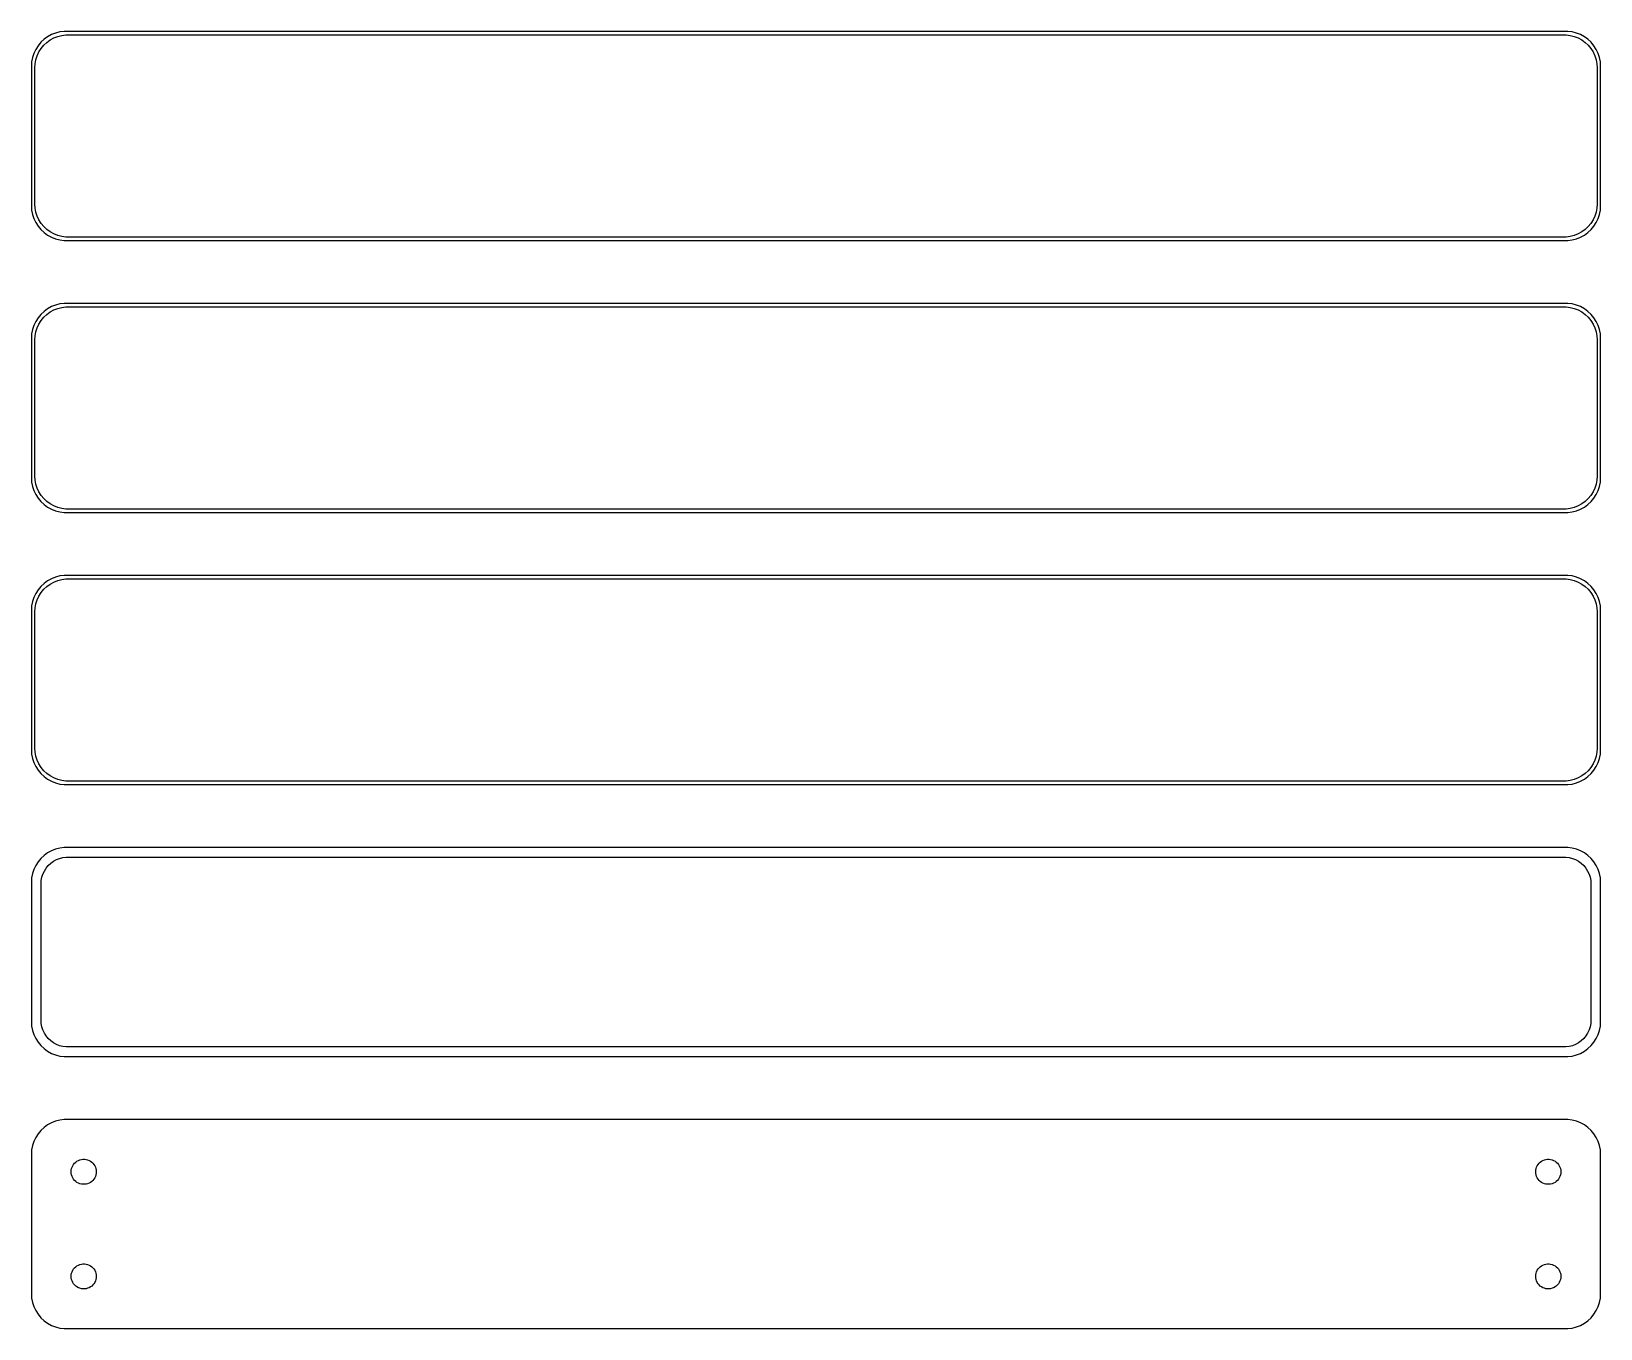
# Model space of a CAD drawing. Header units: metres. Extents: x -112 to 112, y 141 to 327.
import ezdxf

# ---------------------------------------------------------------- set-up
doc = ezdxf.new("R2010")
doc.units = ezdxf.units.M

msp = doc.modelspace()

# ---------------------------------------------------------------- linework, layer by layer
for p, q in [((-109.629, 326.524), (-110.179, 326.222)), ((-109.045, 326.755), (-109.629, 326.524)), ((-109.272, 326.048), (-108.718, 326.268)), ((-108.437, 326.911), (-109.045, 326.755)), ((-108.718, 326.268), (-108.14, 326.416)), ((-107.814, 326.99), (-108.437, 326.911)), ((-108.14, 326.416), (-107.548, 326.491)), ((107.814, 326.99), (-107.814, 326.99)), ((-107.548, 326.491), (107.548, 326.491)), ((107.548, 326.491), (108.14, 326.416)), ((108.437, 326.911), (107.814, 326.99)), ((108.14, 326.416), (108.718, 326.268)), ((109.045, 326.755), (108.437, 326.911)), ((108.718, 326.268), (109.272, 326.048)), ((109.629, 326.524), (109.045, 326.755)), ((110.179, 326.222), (109.629, 326.524)), ((-111.882, 324.409), (-112.149, 323.841)), ((-111.545, 324.939), (-111.882, 324.409)), ((-111.666, 323.499), (-111.412, 324.038)), ((-111.145, 325.423), (-111.545, 324.939)), ((-111.412, 324.038), (-111.093, 324.542)), ((-110.687, 325.853), (-111.145, 325.423)), ((-111.093, 324.542), (-110.713, 325.002)), ((-110.713, 325.002), (-110.278, 325.41)), ((-110.179, 326.222), (-110.687, 325.853)), ((-110.278, 325.41), (-109.795, 325.761)), ((-109.795, 325.761), (-109.272, 326.048)), ((109.272, 326.048), (109.795, 325.761)), ((109.795, 325.761), (110.278, 325.41)), ((110.687, 325.853), (110.179, 326.222)), ((110.278, 325.41), (110.713, 325.002)), ((111.145, 325.423), (110.687, 325.853)), ((110.713, 325.002), (111.093, 324.542)), ((111.093, 324.542), (111.412, 324.038)), ((111.545, 324.939), (111.145, 325.423)), ((111.412, 324.038), (111.666, 323.499)), ((111.882, 324.409), (111.545, 324.939)), ((112.149, 323.841), (111.882, 324.409)), ((-112.461, 322.627), (-112.5, 322)), ((-112.5, 322), (-112.5, 302)), ((-112.343, 323.243), (-112.461, 322.627)), ((-112.149, 323.841), (-112.343, 323.243)), ((-112, 321.75), (-111.963, 322.345)), ((-112, 302.25), (-112, 321.75)), ((-111.963, 322.345), (-111.851, 322.931)), ((-111.851, 322.931), (-111.666, 323.499)), ((111.666, 323.499), (111.851, 322.931)), ((111.851, 322.931), (111.963, 322.345)), ((111.963, 322.345), (112, 321.75)), ((112, 321.75), (112, 302.25)), ((112.343, 323.243), (112.149, 323.841)), ((112.461, 322.627), (112.343, 323.243)), ((112.5, 322), (112.461, 322.627)), ((112.5, 302), (112.5, 322)), ((-112.5, 302), (-112.461, 301.373)), ((-111.963, 301.655), (-112, 302.25)), ((-111.851, 301.069), (-111.963, 301.655)), ((111.963, 301.655), (111.851, 301.069)), ((112, 302.25), (111.963, 301.655)), ((112.461, 301.373), (112.5, 302)), ((-112.461, 301.373), (-112.343, 300.757)), ((-112.343, 300.757), (-112.149, 300.159)), ((-112.149, 300.159), (-111.882, 299.591)), ((-111.882, 299.591), (-111.545, 299.061)), ((-111.666, 300.501), (-111.851, 301.069)), ((-111.412, 299.962), (-111.666, 300.501)), ((-111.093, 299.458), (-111.412, 299.962)), ((-110.713, 298.998), (-111.093, 299.458)), ((111.093, 299.458), (110.713, 298.998)), ((111.412, 299.962), (111.093, 299.458)), ((111.666, 300.501), (111.412, 299.962)), ((111.545, 299.061), (111.882, 299.591)), ((111.851, 301.069), (111.666, 300.501)), ((111.882, 299.591), (112.149, 300.159)), ((112.149, 300.159), (112.343, 300.757)), ((112.343, 300.757), (112.461, 301.373)), ((-111.545, 299.061), (-111.145, 298.577)), ((-111.145, 298.577), (-110.687, 298.147)), ((-110.278, 298.59), (-110.713, 298.998)), ((-110.687, 298.147), (-110.179, 297.778)), ((-109.795, 298.239), (-110.278, 298.59)), ((-110.179, 297.778), (-109.629, 297.476)), ((-109.272, 297.952), (-109.795, 298.239)), ((-109.629, 297.476), (-109.045, 297.245)), ((-108.718, 297.732), (-109.272, 297.952)), ((-109.045, 297.245), (-108.437, 297.089)), ((-108.14, 297.584), (-108.718, 297.732)), ((-108.437, 297.089), (-107.814, 297.01)), ((-107.548, 297.509), (-108.14, 297.584)), ((-107.814, 297.01), (107.814, 297.01)), ((107.548, 297.509), (-107.548, 297.509)), ((108.14, 297.584), (107.548, 297.509)), ((107.814, 297.01), (108.437, 297.089)), ((108.718, 297.732), (108.14, 297.584)), ((108.437, 297.089), (109.045, 297.245)), ((109.272, 297.952), (108.718, 297.732)), ((109.045, 297.245), (109.629, 297.476)), ((109.795, 298.239), (109.272, 297.952)), ((109.629, 297.476), (110.179, 297.778)), ((110.278, 298.59), (109.795, 298.239)), ((110.179, 297.778), (110.687, 298.147)), ((110.713, 298.998), (110.278, 298.59)), ((110.687, 298.147), (111.145, 298.577)), ((111.145, 298.577), (111.545, 299.061)), ((-111.545, 285.939), (-111.882, 285.409)), ((-111.145, 286.423), (-111.545, 285.939)), ((-110.687, 286.853), (-111.145, 286.423)), ((-111.093, 285.542), (-110.713, 286.002)), ((-110.713, 286.002), (-110.278, 286.41)), ((-110.179, 287.222), (-110.687, 286.853)), ((-110.278, 286.41), (-109.795, 286.761)), ((-109.629, 287.524), (-110.179, 287.222)), ((-109.795, 286.761), (-109.272, 287.048)), ((-109.045, 287.755), (-109.629, 287.524)), ((-109.272, 287.048), (-108.718, 287.268)), ((-108.437, 287.911), (-109.045, 287.755)), ((-108.718, 287.268), (-108.14, 287.416)), ((-107.814, 287.99), (-108.437, 287.911)), ((-108.14, 287.416), (-107.548, 287.491)), ((107.814, 287.99), (-107.814, 287.99)), ((-107.548, 287.491), (107.548, 287.491)), ((107.548, 287.491), (108.14, 287.416)), ((108.437, 287.911), (107.814, 287.99)), ((108.14, 287.416), (108.718, 287.268)), ((109.045, 287.755), (108.437, 287.911)), ((108.718, 287.268), (109.272, 287.048)), ((109.629, 287.524), (109.045, 287.755)), ((109.272, 287.048), (109.795, 286.761)), ((110.179, 287.222), (109.629, 287.524)), ((109.795, 286.761), (110.278, 286.41)), ((110.687, 286.853), (110.179, 287.222)), ((110.278, 286.41), (110.713, 286.002)), ((111.145, 286.423), (110.687, 286.853)), ((110.713, 286.002), (111.093, 285.542)), ((111.545, 285.939), (111.145, 286.423)), ((111.882, 285.409), (111.545, 285.939)), ((-112.461, 283.627), (-112.5, 283)), ((-112.343, 284.243), (-112.461, 283.627)), ((-112.149, 284.841), (-112.343, 284.243)), ((-111.882, 285.409), (-112.149, 284.841)), ((-111.963, 283.345), (-111.851, 283.931)), ((-111.851, 283.931), (-111.666, 284.499)), ((-111.666, 284.499), (-111.412, 285.038)), ((-111.412, 285.038), (-111.093, 285.542)), ((111.093, 285.542), (111.412, 285.038)), ((111.412, 285.038), (111.666, 284.499)), ((111.666, 284.499), (111.851, 283.931)), ((111.851, 283.931), (111.963, 283.345)), ((112.149, 284.841), (111.882, 285.409)), ((112.343, 284.243), (112.149, 284.841)), ((112.461, 283.627), (112.343, 284.243)), ((112.5, 283), (112.461, 283.627)), ((-112.5, 283), (-112.5, 263)), ((-112, 282.75), (-111.963, 283.345)), ((-112, 263.25), (-112, 282.75)), ((111.963, 283.345), (112, 282.75)), ((112, 282.75), (112, 263.25)), ((112.5, 263), (112.5, 283)), ((-111.963, 262.655), (-112, 263.25)), ((112, 263.25), (111.963, 262.655)), ((-112.5, 263), (-112.461, 262.373)), ((-112.461, 262.373), (-112.343, 261.757)), ((-112.343, 261.757), (-112.149, 261.159)), ((-112.149, 261.159), (-111.882, 260.591)), ((-111.851, 262.069), (-111.963, 262.655)), ((-111.666, 261.501), (-111.851, 262.069)), ((-111.412, 260.962), (-111.666, 261.501)), ((111.666, 261.501), (111.412, 260.962)), ((111.851, 262.069), (111.666, 261.501)), ((111.963, 262.655), (111.851, 262.069)), ((111.882, 260.591), (112.149, 261.159)), ((112.149, 261.159), (112.343, 261.757)), ((112.343, 261.757), (112.461, 262.373)), ((112.461, 262.373), (112.5, 263)), ((-111.882, 260.591), (-111.545, 260.061)), ((-111.545, 260.061), (-111.145, 259.577)), ((-111.093, 260.458), (-111.412, 260.962)), ((-111.145, 259.577), (-110.687, 259.147)), ((-110.713, 259.998), (-111.093, 260.458)), ((-110.278, 259.59), (-110.713, 259.998)), ((-110.687, 259.147), (-110.179, 258.778)), ((-109.795, 259.239), (-110.278, 259.59)), ((-110.179, 258.778), (-109.629, 258.476)), ((-109.272, 258.952), (-109.795, 259.239)), ((-108.718, 258.732), (-109.272, 258.952)), ((109.272, 258.952), (108.718, 258.732)), ((109.795, 259.239), (109.272, 258.952)), ((109.629, 258.476), (110.179, 258.778)), ((110.278, 259.59), (109.795, 259.239)), ((110.179, 258.778), (110.687, 259.147)), ((110.713, 259.998), (110.278, 259.59)), ((110.687, 259.147), (111.145, 259.577)), ((111.093, 260.458), (110.713, 259.998)), ((111.412, 260.962), (111.093, 260.458)), ((111.145, 259.577), (111.545, 260.061)), ((111.545, 260.061), (111.882, 260.591)), ((-109.629, 258.476), (-109.045, 258.245)), ((-109.045, 258.245), (-108.437, 258.089)), ((-108.14, 258.584), (-108.718, 258.732)), ((-108.437, 258.089), (-107.814, 258.01)), ((-107.548, 258.509), (-108.14, 258.584)), ((-107.814, 258.01), (107.814, 258.01)), ((107.548, 258.509), (-107.548, 258.509)), ((108.14, 258.584), (107.548, 258.509)), ((107.814, 258.01), (108.437, 258.089)), ((108.718, 258.732), (108.14, 258.584)), ((108.437, 258.089), (109.045, 258.245)), ((109.045, 258.245), (109.629, 258.476)), ((-110.687, 247.853), (-111.145, 247.423)), ((-110.179, 248.222), (-110.687, 247.853)), ((-110.278, 247.41), (-109.795, 247.761)), ((-109.629, 248.524), (-110.179, 248.222)), ((-109.795, 247.761), (-109.272, 248.048)), ((-109.045, 248.755), (-109.629, 248.524)), ((-109.272, 248.048), (-108.718, 248.268)), ((-108.437, 248.911), (-109.045, 248.755)), ((-108.718, 248.268), (-108.14, 248.416)), ((-107.814, 248.99), (-108.437, 248.911)), ((-108.14, 248.416), (-107.548, 248.491)), ((107.814, 248.99), (-107.814, 248.99)), ((-107.548, 248.491), (107.548, 248.491)), ((107.548, 248.491), (108.14, 248.416)), ((108.437, 248.911), (107.814, 248.99)), ((108.14, 248.416), (108.718, 248.268)), ((109.045, 248.755), (108.437, 248.911)), ((108.718, 248.268), (109.272, 248.048)), ((109.629, 248.524), (109.045, 248.755)), ((109.272, 248.048), (109.795, 247.761)), ((110.179, 248.222), (109.629, 248.524)), ((109.795, 247.761), (110.278, 247.41)), ((110.687, 247.853), (110.179, 248.222)), ((111.145, 247.423), (110.687, 247.853)), ((-112.149, 245.841), (-112.343, 245.243)), ((-111.882, 246.409), (-112.149, 245.841)), ((-111.545, 246.939), (-111.882, 246.409)), ((-111.851, 244.931), (-111.666, 245.499)), ((-111.666, 245.499), (-111.412, 246.038)), ((-111.145, 247.423), (-111.545, 246.939)), ((-111.412, 246.038), (-111.093, 246.542)), ((-111.093, 246.542), (-110.713, 247.002)), ((-110.713, 247.002), (-110.278, 247.41)), ((110.278, 247.41), (110.713, 247.002)), ((110.713, 247.002), (111.093, 246.542)), ((111.093, 246.542), (111.412, 246.038)), ((111.545, 246.939), (111.145, 247.423)), ((111.412, 246.038), (111.666, 245.499)), ((111.882, 246.409), (111.545, 246.939)), ((111.666, 245.499), (111.851, 244.931)), ((112.149, 245.841), (111.882, 246.409)), ((112.343, 245.243), (112.149, 245.841)), ((-112.461, 244.627), (-112.5, 244)), ((-112.5, 244), (-112.5, 224)), ((-112.343, 245.243), (-112.461, 244.627)), ((-112, 243.75), (-111.963, 244.345)), ((-112, 224.25), (-112, 243.75)), ((-111.963, 244.345), (-111.851, 244.931)), ((111.851, 244.931), (111.963, 244.345)), ((111.963, 244.345), (112, 243.75)), ((112, 243.75), (112, 224.25)), ((112.461, 244.627), (112.343, 245.243)), ((112.5, 244), (112.461, 244.627)), ((112.5, 224), (112.5, 244)), ((-112.5, 224), (-112.461, 223.373)), ((-112.461, 223.373), (-112.343, 222.757)), ((-112.343, 222.757), (-112.149, 222.159)), ((-111.963, 223.655), (-112, 224.25)), ((-111.851, 223.069), (-111.963, 223.655)), ((-111.666, 222.501), (-111.851, 223.069)), ((111.851, 223.069), (111.666, 222.501)), ((111.963, 223.655), (111.851, 223.069)), ((112, 224.25), (111.963, 223.655)), ((112.149, 222.159), (112.343, 222.757)), ((112.343, 222.757), (112.461, 223.373)), ((112.461, 223.373), (112.5, 224)), ((-112.149, 222.159), (-111.882, 221.591)), ((-111.882, 221.591), (-111.545, 221.061)), ((-111.412, 221.962), (-111.666, 222.501)), ((-111.545, 221.061), (-111.145, 220.577)), ((-111.093, 221.458), (-111.412, 221.962)), ((-111.145, 220.577), (-110.687, 220.147)), ((-110.713, 220.998), (-111.093, 221.458)), ((-110.278, 220.59), (-110.713, 220.998)), ((-109.795, 220.239), (-110.278, 220.59)), ((110.278, 220.59), (109.795, 220.239)), ((110.713, 220.998), (110.278, 220.59)), ((110.687, 220.147), (111.145, 220.577)), ((111.093, 221.458), (110.713, 220.998)), ((111.412, 221.962), (111.093, 221.458)), ((111.145, 220.577), (111.545, 221.061)), ((111.666, 222.501), (111.412, 221.962)), ((111.545, 221.061), (111.882, 221.591)), ((111.882, 221.591), (112.149, 222.159)), ((-110.687, 220.147), (-110.179, 219.778)), ((-110.179, 219.778), (-109.629, 219.476)), ((-109.272, 219.952), (-109.795, 220.239)), ((-109.629, 219.476), (-109.045, 219.245)), ((-108.718, 219.732), (-109.272, 219.952)), ((-109.045, 219.245), (-108.437, 219.089)), ((-108.14, 219.584), (-108.718, 219.732)), ((-108.437, 219.089), (-107.814, 219.01)), ((-107.548, 219.509), (-108.14, 219.584)), ((-107.814, 219.01), (107.814, 219.01)), ((107.548, 219.509), (-107.548, 219.509)), ((108.14, 219.584), (107.548, 219.509)), ((107.814, 219.01), (108.437, 219.089)), ((108.718, 219.732), (108.14, 219.584)), ((108.437, 219.089), (109.045, 219.245)), ((109.272, 219.952), (108.718, 219.732)), ((109.045, 219.245), (109.629, 219.476)), ((109.795, 220.239), (109.272, 219.952)), ((109.629, 219.476), (110.179, 219.778)), ((110.179, 219.778), (110.687, 220.147)), ((-109.629, 209.524), (-110.179, 209.222)), ((-109.045, 209.755), (-109.629, 209.524)), ((-108.437, 209.911), (-109.045, 209.755)), ((-107.814, 209.99), (-108.437, 209.911)), ((107.814, 209.99), (-107.814, 209.99)), ((108.437, 209.911), (107.814, 209.99)), ((109.045, 209.755), (108.437, 209.911)), ((109.629, 209.524), (109.045, 209.755)), ((110.179, 209.222), (109.629, 209.524)), ((-111.882, 207.409), (-112.149, 206.841)), ((-111.545, 207.939), (-111.882, 207.409)), ((-111.145, 208.423), (-111.545, 207.939)), ((-110.687, 208.853), (-111.145, 208.423)), ((-110.179, 209.222), (-110.687, 208.853)), ((-110.641, 206.614), (-110.38, 207.024)), ((-110.38, 207.024), (-110.071, 207.399)), ((-110.071, 207.399), (-109.716, 207.731)), ((-109.716, 207.731), (-109.323, 208.017)), ((-109.323, 208.017), (-108.898, 208.251)), ((-108.898, 208.251), (-108.446, 208.43)), ((-108.446, 208.43), (-107.975, 208.551)), ((-107.975, 208.551), (-107.493, 208.612)), ((-107.493, 208.612), (107.493, 208.612)), ((107.493, 208.612), (107.975, 208.551)), ((107.975, 208.551), (108.446, 208.43)), ((108.446, 208.43), (108.898, 208.251)), ((108.898, 208.251), (109.323, 208.017)), ((109.323, 208.017), (109.716, 207.731)), ((109.716, 207.731), (110.071, 207.399)), ((110.071, 207.399), (110.38, 207.024)), ((110.687, 208.853), (110.179, 209.222)), ((110.38, 207.024), (110.641, 206.614)), ((111.145, 208.423), (110.687, 208.853)), ((111.545, 207.939), (111.145, 208.423)), ((111.882, 207.409), (111.545, 207.939)), ((112.149, 206.841), (111.882, 207.409)), ((-112.461, 205.627), (-112.5, 205)), ((-112.5, 205), (-112.5, 185)), ((-112.343, 206.243), (-112.461, 205.627)), ((-112.149, 206.841), (-112.343, 206.243)), ((-111.119, 204.75), (-111.089, 205.235)), ((-111.119, 185.25), (-111.119, 204.75)), ((-111.089, 205.235), (-110.998, 205.712)), ((-110.998, 205.712), (-110.848, 206.174)), ((-110.848, 206.174), (-110.641, 206.614)), ((110.641, 206.614), (110.848, 206.174)), ((110.848, 206.174), (110.998, 205.712)), ((110.998, 205.712), (111.089, 205.235)), ((111.089, 205.235), (111.119, 204.75)), ((111.119, 204.75), (111.119, 185.25)), ((112.343, 206.243), (112.149, 206.841)), ((112.461, 205.627), (112.343, 206.243)), ((112.5, 205), (112.461, 205.627)), ((112.5, 185), (112.5, 205)), ((-112.5, 185), (-112.461, 184.373)), ((-111.089, 184.765), (-111.119, 185.25)), ((-110.998, 184.288), (-111.089, 184.765)), ((111.089, 184.765), (110.998, 184.288)), ((111.119, 185.25), (111.089, 184.765)), ((112.461, 184.373), (112.5, 185)), ((-112.461, 184.373), (-112.343, 183.757)), ((-112.343, 183.757), (-112.149, 183.159)), ((-112.149, 183.159), (-111.882, 182.591)), ((-111.882, 182.591), (-111.545, 182.061)), ((-110.848, 183.826), (-110.998, 184.288)), ((-110.641, 183.386), (-110.848, 183.826)), ((-110.38, 182.976), (-110.641, 183.386)), ((-110.071, 182.601), (-110.38, 182.976)), ((-109.716, 182.269), (-110.071, 182.601)), ((-109.323, 181.983), (-109.716, 182.269)), ((109.716, 182.269), (109.323, 181.983)), ((110.071, 182.601), (109.716, 182.269)), ((110.38, 182.976), (110.071, 182.601)), ((110.641, 183.386), (110.38, 182.976)), ((110.848, 183.826), (110.641, 183.386)), ((110.998, 184.288), (110.848, 183.826)), ((111.545, 182.061), (111.882, 182.591)), ((111.882, 182.591), (112.149, 183.159)), ((112.149, 183.159), (112.343, 183.757)), ((112.343, 183.757), (112.461, 184.373)), ((-111.545, 182.061), (-111.145, 181.577)), ((-111.145, 181.577), (-110.687, 181.147)), ((-110.687, 181.147), (-110.179, 180.778)), ((-110.179, 180.778), (-109.629, 180.476)), ((-109.629, 180.476), (-109.045, 180.245)), ((-108.898, 181.749), (-109.323, 181.983)), ((-109.045, 180.245), (-108.437, 180.089)), ((-108.446, 181.57), (-108.898, 181.749)), ((-107.975, 181.449), (-108.446, 181.57)), ((-108.437, 180.089), (-107.814, 180.01)), ((-107.493, 181.388), (-107.975, 181.449)), ((-107.814, 180.01), (107.814, 180.01)), ((107.493, 181.388), (-107.493, 181.388)), ((107.975, 181.449), (107.493, 181.388)), ((107.814, 180.01), (108.437, 180.089)), ((108.446, 181.57), (107.975, 181.449)), ((108.437, 180.089), (109.045, 180.245)), ((108.898, 181.749), (108.446, 181.57)), ((109.323, 181.983), (108.898, 181.749)), ((109.045, 180.245), (109.629, 180.476)), ((109.629, 180.476), (110.179, 180.778)), ((110.179, 180.778), (110.687, 181.147)), ((110.687, 181.147), (111.145, 181.577)), ((111.145, 181.577), (111.545, 182.061)), ((-111.545, 168.939), (-111.882, 168.409)), ((-111.145, 169.423), (-111.545, 168.939)), ((-110.687, 169.853), (-111.145, 169.423)), ((-110.179, 170.222), (-110.687, 169.853)), ((-109.629, 170.524), (-110.179, 170.222)), ((-109.045, 170.755), (-109.629, 170.524)), ((-108.437, 170.911), (-109.045, 170.755)), ((-107.814, 170.99), (-108.437, 170.911)), ((107.814, 170.99), (-107.814, 170.99)), ((108.437, 170.911), (107.814, 170.99)), ((109.045, 170.755), (108.437, 170.911)), ((109.629, 170.524), (109.045, 170.755)), ((110.179, 170.222), (109.629, 170.524)), ((110.687, 169.853), (110.179, 170.222)), ((111.145, 169.423), (110.687, 169.853)), ((111.545, 168.939), (111.145, 169.423)), ((111.882, 168.409), (111.545, 168.939)), ((-112.461, 166.627), (-112.5, 166)), ((-112.343, 167.243), (-112.461, 166.627)), ((-112.149, 167.841), (-112.343, 167.243)), ((-111.882, 168.409), (-112.149, 167.841)), ((112.149, 167.841), (111.882, 168.409)), ((112.343, 167.243), (112.149, 167.841)), ((112.461, 166.627), (112.343, 167.243)), ((112.5, 166), (112.461, 166.627)), ((-112.5, 166), (-112.5, 146)), ((-106.674, 164.163), (-106.577, 164.367)), ((-106.577, 164.367), (-106.456, 164.558)), ((-106.456, 164.558), (-106.312, 164.732)), ((-106.312, 164.732), (-106.147, 164.887)), ((-106.147, 164.887), (-105.964, 165.02)), ((-105.964, 165.02), (-105.766, 165.129)), ((-105.766, 165.129), (-105.556, 165.212)), ((-105.556, 165.212), (-105.337, 165.268)), ((-105.337, 165.268), (-105.113, 165.296)), ((-105.113, 165.296), (-104.887, 165.296)), ((-104.887, 165.296), (-104.663, 165.268)), ((-104.663, 165.268), (-104.444, 165.212)), ((-104.444, 165.212), (-104.234, 165.129)), ((-104.234, 165.129), (-104.036, 165.02)), ((-104.036, 165.02), (-103.853, 164.887)), ((-103.853, 164.887), (-103.688, 164.732)), ((-103.688, 164.732), (-103.544, 164.558)), ((-103.544, 164.558), (-103.423, 164.367)), ((-103.423, 164.367), (-103.326, 164.163)), ((103.326, 164.163), (103.423, 164.367)), ((103.423, 164.367), (103.544, 164.558)), ((103.544, 164.558), (103.688, 164.732)), ((103.688, 164.732), (103.853, 164.887)), ((103.853, 164.887), (104.036, 165.02)), ((104.036, 165.02), (104.234, 165.129)), ((104.234, 165.129), (104.444, 165.212)), ((104.444, 165.212), (104.663, 165.268)), ((104.663, 165.268), (104.887, 165.296)), ((104.887, 165.296), (105.113, 165.296)), ((105.113, 165.296), (105.337, 165.268)), ((105.337, 165.268), (105.556, 165.212)), ((105.556, 165.212), (105.766, 165.129)), ((105.766, 165.129), (105.964, 165.02)), ((105.964, 165.02), (106.147, 164.887)), ((106.147, 164.887), (106.312, 164.732)), ((106.312, 164.732), (106.456, 164.558)), ((106.456, 164.558), (106.577, 164.367)), ((106.577, 164.367), (106.674, 164.163)), ((112.5, 146), (112.5, 166)), ((-106.8, 163.5), (-106.786, 163.726)), ((-106.786, 163.274), (-106.8, 163.5)), ((-106.786, 163.726), (-106.743, 163.948)), ((-106.743, 163.052), (-106.786, 163.274)), ((-106.743, 163.948), (-106.674, 164.163)), ((-106.674, 162.837), (-106.743, 163.052)), ((-106.577, 162.633), (-106.674, 162.837)), ((-106.456, 162.442), (-106.577, 162.633)), ((-106.312, 162.268), (-106.456, 162.442)), ((-106.147, 162.113), (-106.312, 162.268)), ((-105.964, 161.98), (-106.147, 162.113)), ((-103.853, 162.113), (-104.036, 161.98)), ((-103.688, 162.268), (-103.853, 162.113)), ((-103.544, 162.442), (-103.688, 162.268)), ((-103.423, 162.633), (-103.544, 162.442)), ((-103.326, 162.837), (-103.423, 162.633)), ((-103.326, 164.163), (-103.257, 163.948)), ((-103.257, 163.052), (-103.326, 162.837)), ((-103.257, 163.948), (-103.214, 163.726)), ((-103.214, 163.274), (-103.257, 163.052)), ((-103.214, 163.726), (-103.2, 163.5)), ((-103.2, 163.5), (-103.214, 163.274)), ((103.2, 163.5), (103.214, 163.726)), ((103.214, 163.274), (103.2, 163.5)), ((103.214, 163.726), (103.257, 163.948)), ((103.257, 163.052), (103.214, 163.274)), ((103.257, 163.948), (103.326, 164.163)), ((103.326, 162.837), (103.257, 163.052)), ((103.423, 162.633), (103.326, 162.837)), ((103.544, 162.442), (103.423, 162.633)), ((103.688, 162.268), (103.544, 162.442)), ((103.853, 162.113), (103.688, 162.268)), ((104.036, 161.98), (103.853, 162.113)), ((106.147, 162.113), (105.964, 161.98)), ((106.312, 162.268), (106.147, 162.113)), ((106.456, 162.442), (106.312, 162.268)), ((106.577, 162.633), (106.456, 162.442)), ((106.674, 162.837), (106.577, 162.633)), ((106.674, 164.163), (106.743, 163.948)), ((106.743, 163.052), (106.674, 162.837)), ((106.743, 163.948), (106.786, 163.726)), ((106.786, 163.274), (106.743, 163.052)), ((106.786, 163.726), (106.8, 163.5)), ((106.8, 163.5), (106.786, 163.274)), ((-105.766, 161.871), (-105.964, 161.98)), ((-105.556, 161.788), (-105.766, 161.871)), ((-105.337, 161.732), (-105.556, 161.788)), ((-105.113, 161.704), (-105.337, 161.732)), ((-104.887, 161.704), (-105.113, 161.704)), ((-104.663, 161.732), (-104.887, 161.704)), ((-104.444, 161.788), (-104.663, 161.732)), ((-104.234, 161.871), (-104.444, 161.788)), ((-104.036, 161.98), (-104.234, 161.871)), ((104.234, 161.871), (104.036, 161.98)), ((104.444, 161.788), (104.234, 161.871)), ((104.663, 161.732), (104.444, 161.788)), ((104.887, 161.704), (104.663, 161.732)), ((105.113, 161.704), (104.887, 161.704)), ((105.337, 161.732), (105.113, 161.704)), ((105.556, 161.788), (105.337, 161.732)), ((105.766, 161.871), (105.556, 161.788)), ((105.964, 161.98), (105.766, 161.871)), ((-106.8, 148.5), (-106.786, 148.726)), ((-106.786, 148.274), (-106.8, 148.5)), ((-106.786, 148.726), (-106.743, 148.948)), ((-106.743, 148.948), (-106.674, 149.163)), ((-106.674, 149.163), (-106.577, 149.367)), ((-106.577, 149.367), (-106.456, 149.558)), ((-106.456, 149.558), (-106.312, 149.732)), ((-106.312, 149.732), (-106.147, 149.887)), ((-106.147, 149.887), (-105.964, 150.02)), ((-105.964, 150.02), (-105.766, 150.129)), ((-105.766, 150.129), (-105.556, 150.212)), ((-105.556, 150.212), (-105.337, 150.268)), ((-105.337, 150.268), (-105.113, 150.296)), ((-105.113, 150.296), (-104.887, 150.296)), ((-104.887, 150.296), (-104.663, 150.268)), ((-104.663, 150.268), (-104.444, 150.212)), ((-104.444, 150.212), (-104.234, 150.129)), ((-104.234, 150.129), (-104.036, 150.02)), ((-104.036, 150.02), (-103.853, 149.887)), ((-103.853, 149.887), (-103.688, 149.732)), ((-103.688, 149.732), (-103.544, 149.558)), ((-103.544, 149.558), (-103.423, 149.367)), ((-103.423, 149.367), (-103.326, 149.163)), ((-103.326, 149.163), (-103.257, 148.948)), ((-103.257, 148.948), (-103.214, 148.726)), ((-103.214, 148.726), (-103.2, 148.5)), ((-103.2, 148.5), (-103.214, 148.274)), ((103.2, 148.5), (103.214, 148.726)), ((103.214, 148.274), (103.2, 148.5)), ((103.214, 148.726), (103.257, 148.948)), ((103.257, 148.948), (103.326, 149.163)), ((103.326, 149.163), (103.423, 149.367)), ((103.423, 149.367), (103.544, 149.558)), ((103.544, 149.558), (103.688, 149.732)), ((103.688, 149.732), (103.853, 149.887)), ((103.853, 149.887), (104.036, 150.02)), ((104.036, 150.02), (104.234, 150.129)), ((104.234, 150.129), (104.444, 150.212)), ((104.444, 150.212), (104.663, 150.268)), ((104.663, 150.268), (104.887, 150.296)), ((104.887, 150.296), (105.113, 150.296)), ((105.113, 150.296), (105.337, 150.268)), ((105.337, 150.268), (105.556, 150.212)), ((105.556, 150.212), (105.766, 150.129)), ((105.766, 150.129), (105.964, 150.02)), ((105.964, 150.02), (106.147, 149.887)), ((106.147, 149.887), (106.312, 149.732)), ((106.312, 149.732), (106.456, 149.558)), ((106.456, 149.558), (106.577, 149.367)), ((106.577, 149.367), (106.674, 149.163)), ((106.674, 149.163), (106.743, 148.948)), ((106.743, 148.948), (106.786, 148.726)), ((106.786, 148.726), (106.8, 148.5)), ((106.8, 148.5), (106.786, 148.274)), ((-106.743, 148.052), (-106.786, 148.274)), ((-106.674, 147.837), (-106.743, 148.052)), ((-106.577, 147.633), (-106.674, 147.837)), ((-106.456, 147.442), (-106.577, 147.633)), ((-106.312, 147.268), (-106.456, 147.442)), ((-106.147, 147.113), (-106.312, 147.268)), ((-105.964, 146.98), (-106.147, 147.113)), ((-105.766, 146.871), (-105.964, 146.98)), ((-105.556, 146.788), (-105.766, 146.871)), ((-105.337, 146.732), (-105.556, 146.788)), ((-105.113, 146.704), (-105.337, 146.732)), ((-104.887, 146.704), (-105.113, 146.704)), ((-104.663, 146.732), (-104.887, 146.704)), ((-104.444, 146.788), (-104.663, 146.732)), ((-104.234, 146.871), (-104.444, 146.788)), ((-104.036, 146.98), (-104.234, 146.871)), ((-103.853, 147.113), (-104.036, 146.98)), ((-103.688, 147.268), (-103.853, 147.113)), ((-103.544, 147.442), (-103.688, 147.268)), ((-103.423, 147.633), (-103.544, 147.442)), ((-103.326, 147.837), (-103.423, 147.633)), ((-103.257, 148.052), (-103.326, 147.837)), ((-103.214, 148.274), (-103.257, 148.052)), ((103.257, 148.052), (103.214, 148.274)), ((103.326, 147.837), (103.257, 148.052)), ((103.423, 147.633), (103.326, 147.837)), ((103.544, 147.442), (103.423, 147.633)), ((103.688, 147.268), (103.544, 147.442)), ((103.853, 147.113), (103.688, 147.268)), ((104.036, 146.98), (103.853, 147.113)), ((104.234, 146.871), (104.036, 146.98)), ((104.444, 146.788), (104.234, 146.871)), ((104.663, 146.732), (104.444, 146.788)), ((104.887, 146.704), (104.663, 146.732)), ((105.113, 146.704), (104.887, 146.704)), ((105.337, 146.732), (105.113, 146.704)), ((105.556, 146.788), (105.337, 146.732)), ((105.766, 146.871), (105.556, 146.788)), ((105.964, 146.98), (105.766, 146.871)), ((106.147, 147.113), (105.964, 146.98)), ((106.312, 147.268), (106.147, 147.113)), ((106.456, 147.442), (106.312, 147.268)), ((106.577, 147.633), (106.456, 147.442)), ((106.674, 147.837), (106.577, 147.633)), ((106.743, 148.052), (106.674, 147.837)), ((106.786, 148.274), (106.743, 148.052)), ((-112.5, 146), (-112.461, 145.373)), ((-112.461, 145.373), (-112.343, 144.757)), ((-112.343, 144.757), (-112.149, 144.159)), ((-112.149, 144.159), (-111.882, 143.591)), ((111.882, 143.591), (112.149, 144.159)), ((112.149, 144.159), (112.343, 144.757)), ((112.343, 144.757), (112.461, 145.373)), ((112.461, 145.373), (112.5, 146)), ((-111.882, 143.591), (-111.545, 143.061)), ((-111.545, 143.061), (-111.145, 142.577)), ((-111.145, 142.577), (-110.687, 142.147)), ((-110.687, 142.147), (-110.179, 141.778)), ((-110.179, 141.778), (-109.629, 141.476)), ((109.629, 141.476), (110.179, 141.778)), ((110.179, 141.778), (110.687, 142.147)), ((110.687, 142.147), (111.145, 142.577)), ((111.145, 142.577), (111.545, 143.061)), ((111.545, 143.061), (111.882, 143.591)), ((-109.629, 141.476), (-109.045, 141.245)), ((-109.045, 141.245), (-108.437, 141.089)), ((-108.437, 141.089), (-107.814, 141.01)), ((-107.814, 141.01), (107.814, 141.01)), ((107.814, 141.01), (108.437, 141.089)), ((108.437, 141.089), (109.045, 141.245)), ((109.045, 141.245), (109.629, 141.476))]:
    msp.add_line(p, q)

doc.saveas('drawing.dxf')
